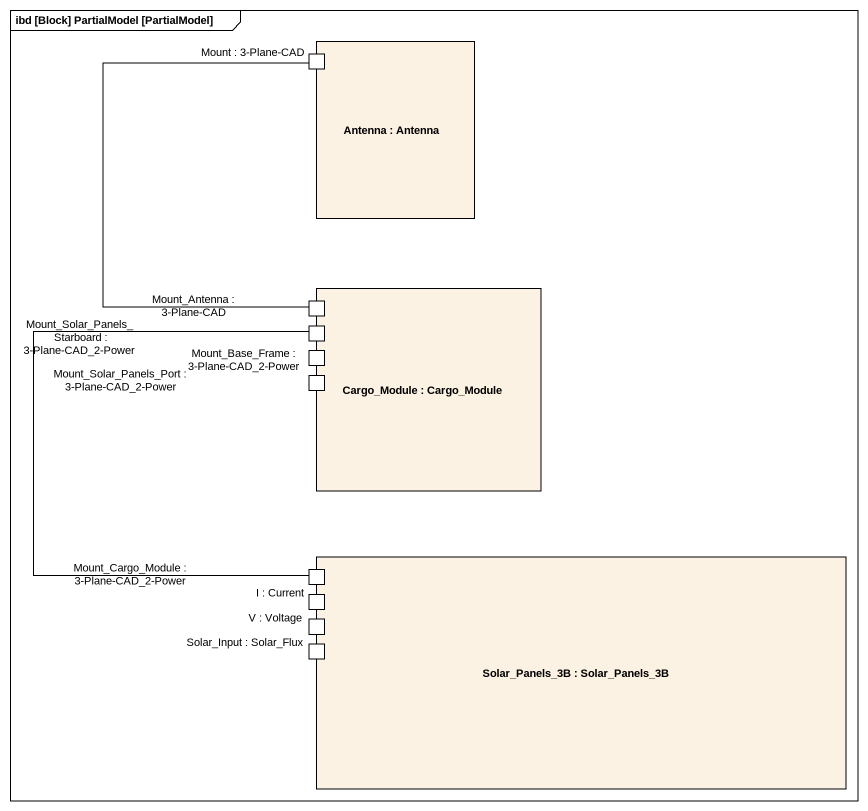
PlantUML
@startuml
mainframe ibd [Block] PartialModel [PartialModel]
rectangle "Antenna : Antenna" as Antenna {
  port "Mount : 3-Plane-CAD" as Mount_3_Plane_CAD
}
rectangle "Cargo_Module : Cargo_Module" as Cargo_Module {
  port "Mount_Antenna : 3-Plane-CAD" as Mount_Antenna_3_Plane_CAD
  port "Mount_Solar_Panels_Starboard : 3-Plane-CAD_2-Power" as Mount_Solar_Panels
  port "Mount_Base_Frame : 3-Plane-CAD_2-Power" as Mount_Base_Frame_3_Plane
  port "Mount_Solar_Panels_Port : 3-Plane-CAD_2-Power" as Mount_Solar_Panels_Port_3
}
rectangle "Solar_Panels_3B : Solar_Panels_3B" as Solar_Panels_3B {
  port "Mount_Cargo_Module : 3-Plane-CAD_2-Power" as Mount_Cargo_Module_3_Plane
  port "I : Current" as I_Current
  port "V : Voltage" as V_Voltage
  port "Solar_Input : Solar_Flux" as Solar_Input_Solar_Flux
}
Mount_3_Plane_CAD -- Mount_Antenna_3_Plane_CAD
Mount_Solar_Panels -- Mount_Cargo_Module_3_Plane
@enduml
